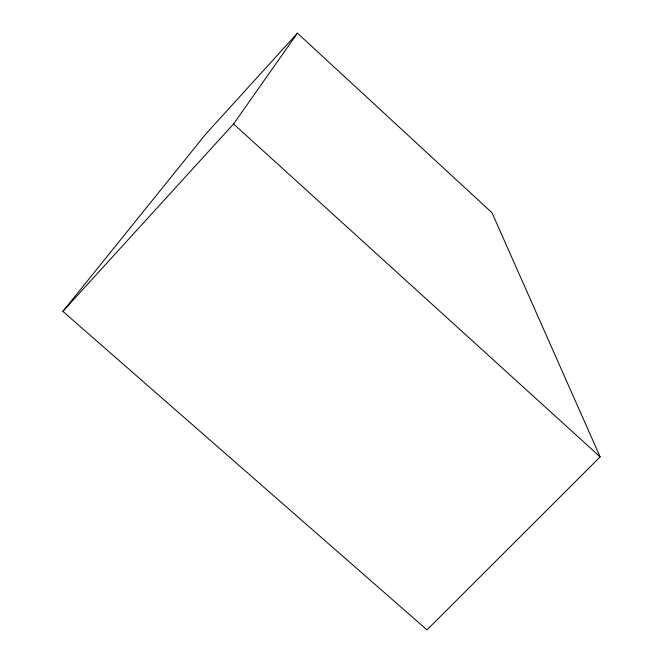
<?xml version="1.0" encoding="UTF-8"?>
<svg xmlns="http://www.w3.org/2000/svg" width="663" height="663" viewBox="0 0 663 663"><rect width="100%" height="100%" fill="white"/><g stroke="black" fill="none" stroke-linecap="round" stroke-linejoin="round"><path stroke-width="0.99" d="M62.861 311.378L233.591 123.956L297.438 33.15L492.021 212.79L600.139 456.865L426.997 629.85L62.861 311.378L205.953 133.843L297.438 33.15M233.591 123.956L600.139 456.865"/></g></svg>
